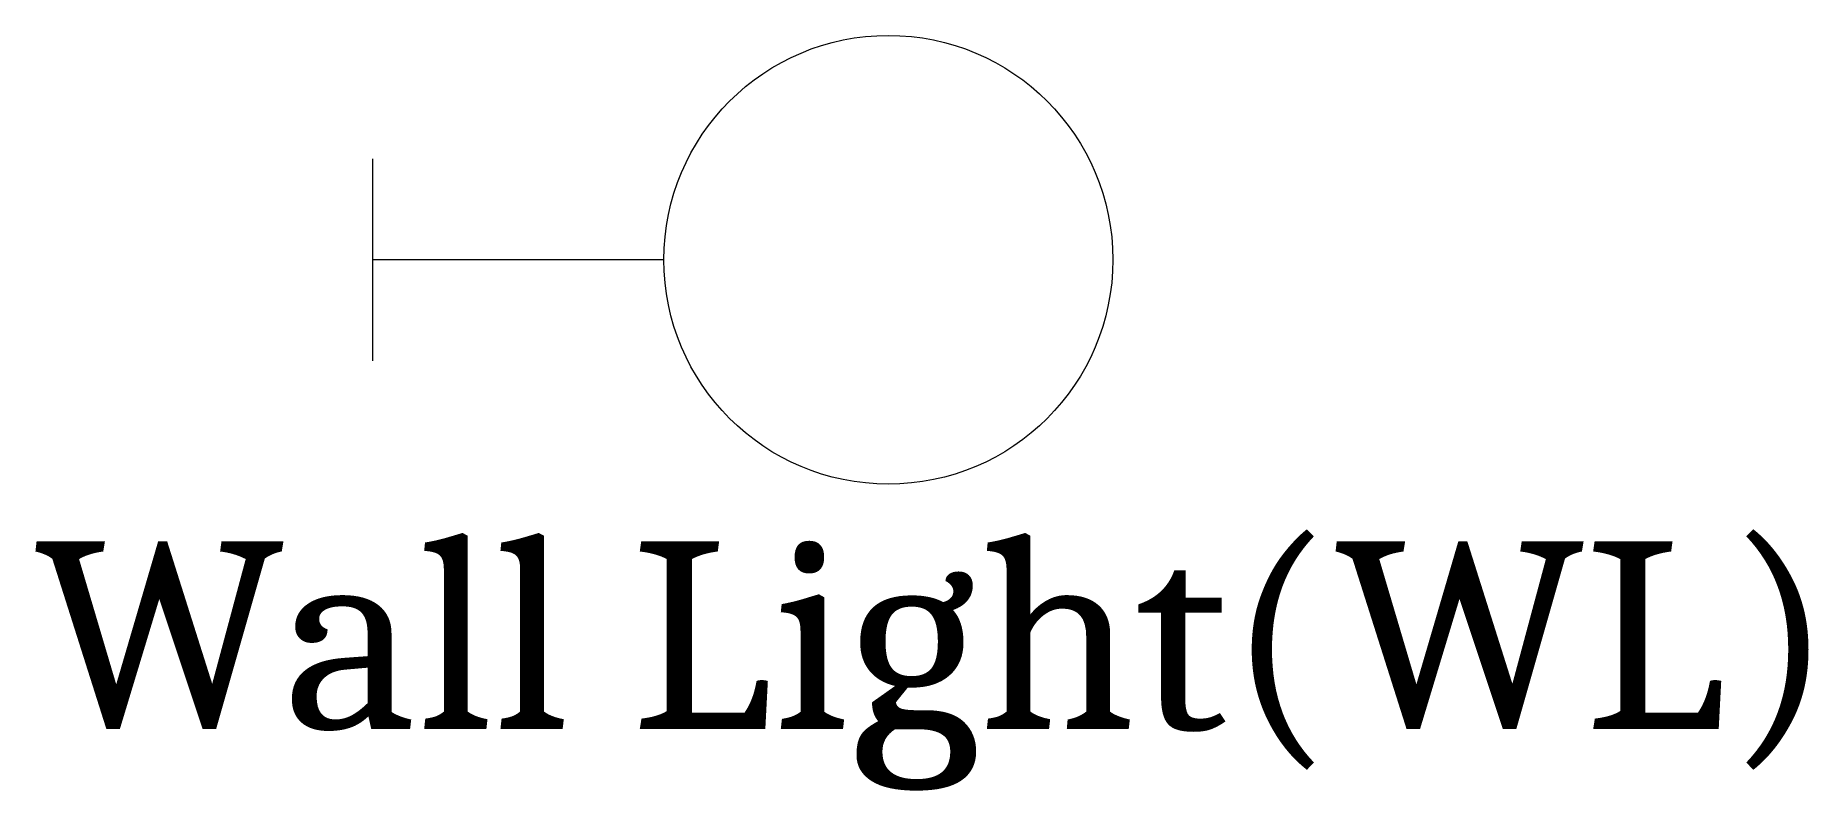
# Model space of a CAD drawing. Header units: inches. Extents: x 32 to 135, y 22 to 66.
import ezdxf

# ---------------------------------------------------------------- set-up
doc = ezdxf.new("R2010")
doc.units = ezdxf.units.IN
doc.header["$MEASUREMENT"] = 0
doc.layers.add('Electrical Loads and  Legend Sheet', color=6, linetype='Continuous', lineweight=25)
doc.styles.get("Standard").update_dxf_attribs({"font": 'Cambria.ttf'})

msp = doc.modelspace()

# ---------------------------------------------------------------- linework, layer by layer
at = {"layer": 'Electrical Loads and  Legend Sheet', "color": 6, "linetype": 'Continuous', "lineweight": 15}
for p, q in [((52.03, 58.42), (52.03, 46.68)), ((68.95, 52.55), (52.03, 52.55))]:
    msp.add_line(p, q, dxfattribs=at)
msp.add_circle((81.99, 52.55), 13.04, dxfattribs=at)

# ---------------------------------------------------------------- texts
at = {"color": 6}
msp.add_text('Wall Light(WL)', height=10.9056, dxfattribs=at).set_placement((32.38, 25.28))

doc.saveas('drawing.dxf')
